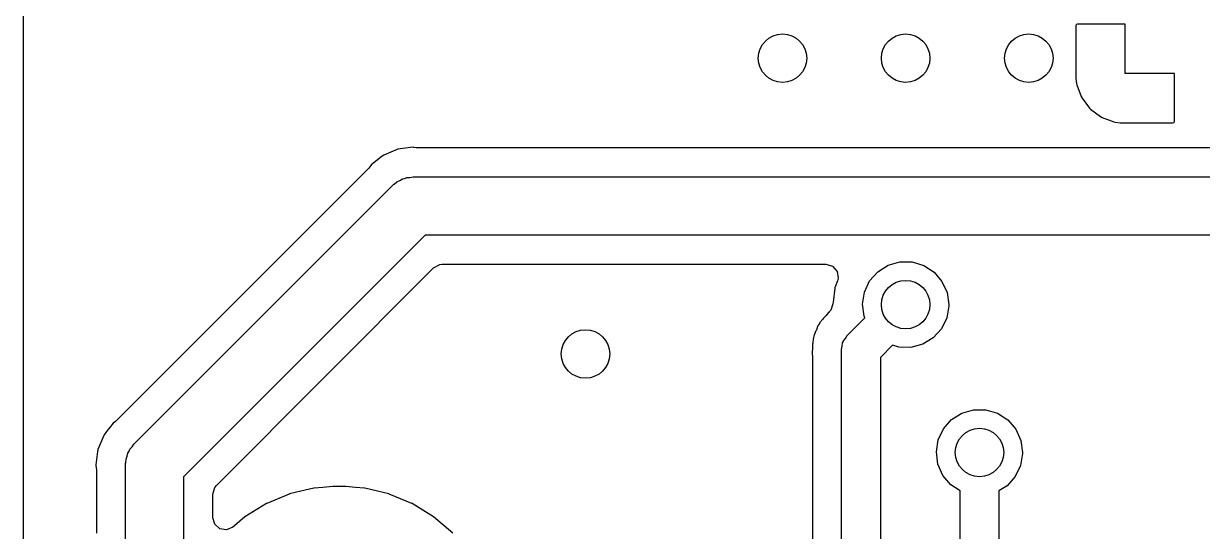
# Model space of a CAD drawing. Extents: x 0.02 to 3.18, y 0.02 to 2.78.
# Drawn here: x 0.0218 to 0.5005, y 1.998 to 2.204 of the extents above; entities that cross this region are included whole.
import ezdxf

# ---------------------------------------------------------------- set-up
doc = ezdxf.new("R2010")
doc.units = 0
doc.header["$MEASUREMENT"] = 0
doc.layers.add('BLACK', color=7, linetype='CONTINUOUS')

msp = doc.modelspace()

# ---------------------------------------------------------------- linework, layer by layer
at = {"layer": 'BLACK', "linetype": 'CONTINUOUS'}
for p, q in [((0.021811, 0.026772), (0.021811, 2.77323)), ((0.4492, 2.20355), (0.449134, 2.20325)), ((0.449134, 2.20325), (0.449134, 2.18202)), ((0.449247, 2.2036), (0.4492, 2.20355)), ((0.449847, 2.20378), (0.449247, 2.2036)), ((0.469134, 2.20378), (0.449847, 2.20378)), ((0.469134, 2.18378), (0.469134, 2.20378)), ((0.489134, 2.18378), (0.469134, 2.18378)), ((0.489134, 2.16431), (0.489134, 2.18378)), ((0.449134, 2.18202), (0.449148, 2.18175)), ((0.449148, 2.18175), (0.449366, 2.17975)), ((0.449366, 2.17975), (0.449509, 2.17915)), ((0.449509, 2.17915), (0.451286, 2.17441)), ((0.451286, 2.17441), (0.451623, 2.17379)), ((0.451623, 2.17379), (0.454634, 2.16977)), ((0.454634, 2.16977), (0.455129, 2.16928)), ((0.455129, 2.16928), (0.459148, 2.16627)), ((0.459148, 2.16627), (0.459762, 2.16593)), ((0.459762, 2.16593), (0.464504, 2.16415)), ((0.464504, 2.16415), (0.465104, 2.16401)), ((0.465104, 2.16401), (0.467107, 2.16379)), ((0.467107, 2.16379), (0.467375, 2.16378)), ((0.467375, 2.16378), (0.488421, 2.16378)), ((0.488421, 2.16378), (0.489021, 2.16396)), ((0.489021, 2.16396), (0.489068, 2.16401)), ((0.489068, 2.16401), (0.489134, 2.16431)), ((0.167458, 2.15018), (0.163473, 2.14712)), ((0.168077, 2.15065), (0.167458, 2.15018)), ((0.173828, 2.15303), (0.168077, 2.15065)), ((0.18, 2.15385), (0.173828, 2.15303)), ((0.180322, 2.1538), (0.18, 2.15385)), ((0.181228, 2.15368), (0.180322, 2.1538)), ((0.181875, 2.15364), (0.181228, 2.15368)), ((0.518153, 2.15364), (0.181875, 2.15364)), ((0.161957, 2.14539), (0.059609, 2.04304)), ((0.162385, 2.14588), (0.161957, 2.14539)), ((0.163139, 2.14686), (0.162385, 2.14588)), ((0.163473, 2.14712), (0.163139, 2.14686)), ((0.17343, 2.13981), (0.174633, 2.14033)), ((0.174633, 2.14033), (0.175748, 2.14102)), ((0.175748, 2.14102), (0.176604, 2.14118)), ((0.176604, 2.14118), (0.177403, 2.14152)), ((0.177403, 2.14152), (0.178712, 2.14157)), ((0.178712, 2.14157), (0.18, 2.14181)), ((0.18, 2.14181), (0.525108, 2.14181)), ((0.066648, 2.03335), (0.171648, 2.13835)), ((0.171648, 2.13835), (0.171956, 2.1386)), ((0.171956, 2.1386), (0.172066, 2.13875)), ((0.172066, 2.13875), (0.172333, 2.13891)), ((0.172333, 2.13891), (0.17343, 2.13981)), ((0.184892, 2.11819), (0.086811, 2.02011)), ((0.53, 2.11819), (0.184892, 2.11819)), ((0.190793, 2.10624), (0.191847, 2.10636)), ((0.191847, 2.10636), (0.347634, 2.10636)), ((0.347634, 2.10636), (0.350316, 2.10557)), ((0.372846, 2.10599), (0.377622, 2.10736)), ((0.377622, 2.10736), (0.38259, 2.10733)), ((0.38259, 2.10733), (0.387349, 2.1059)), ((0.100095, 2.01666), (0.18834, 2.10491)), ((0.18834, 2.10491), (0.190793, 2.10624)), ((0.350316, 2.10557), (0.352146, 2.10346)), ((0.352146, 2.10346), (0.352544, 2.10069)), ((0.365357, 2.09962), (0.368645, 2.10334)), ((0.368645, 2.10334), (0.372846, 2.10599)), ((0.387349, 2.1059), (0.391517, 2.1032)), ((0.391517, 2.1032), (0.394759, 2.09944)), ((0.351292, 2.09695), (0.351257, 2.09667)), ((0.351388, 2.09721), (0.351292, 2.09695)), ((0.352295, 2.0997), (0.351388, 2.09721)), ((0.352544, 2.10069), (0.352295, 2.0997)), ((0.363246, 2.09512), (0.365357, 2.09962)), ((0.394759, 2.09944), (0.396815, 2.09492)), ((0.351257, 2.09667), (0.350535, 2.09096)), ((0.351257, 2.09667), (0.351257, 2.09667)), ((0.362482, 2.09021), (0.363246, 2.09512)), ((0.396815, 2.09492), (0.39752, 2.09)), ((0.349674, 2.08782), (0.348972, 2.08703)), ((0.350469, 2.09039), (0.349674, 2.08782)), ((0.350535, 2.09096), (0.350467, 2.09041)), ((0.350467, 2.09041), (0.350469, 2.09039)), ((0.363126, 2.08529), (0.362482, 2.09021)), ((0.397514, 2.08957), (0.39669, 2.08467)), ((0.39752, 2.09), (0.397514, 2.08957)), ((0.345062, 2.08246), (0.34498, 2.08234)), ((0.345212, 2.08278), (0.345062, 2.08246)), ((0.346424, 2.08415), (0.345212, 2.08278)), ((0.346675, 2.08446), (0.346424, 2.08415)), ((0.346811, 2.08464), (0.346675, 2.08446)), ((0.346917, 2.08478), (0.346811, 2.08464)), ((0.346811, 2.08464), (0.346811, 2.08464)), ((0.347358, 2.08522), (0.346917, 2.08478)), ((0.347569, 2.08545), (0.347358, 2.08522)), ((0.348714, 2.08675), (0.347569, 2.08545)), ((0.348948, 2.08701), (0.348714, 2.08675)), ((0.348714, 2.08675), (0.348714, 2.08675)), ((0.348972, 2.08703), (0.348948, 2.08701)), ((0.356283, 2.07742), (0.36344, 2.08458)), ((0.36344, 2.08458), (0.363126, 2.08529)), ((0.39669, 2.08467), (0.394524, 2.0802)), ((0.342813, 2.07767), (0.342758, 2.07732)), ((0.342963, 2.07799), (0.342813, 2.07767)), ((0.343591, 2.07933), (0.342963, 2.07799)), ((0.342963, 2.07799), (0.342963, 2.07799)), ((0.343746, 2.0797), (0.343591, 2.07933)), ((0.344265, 2.08108), (0.343746, 2.0797)), ((0.344389, 2.08141), (0.344265, 2.08108)), ((0.344265, 2.08108), (0.344265, 2.08108)), ((0.344601, 2.08169), (0.344389, 2.08141)), ((0.344672, 2.08182), (0.344601, 2.08169)), ((0.34498, 2.08234), (0.344672, 2.08182)), ((0.394524, 2.0802), (0.391191, 2.07652)), ((0.342226, 2.0739), (0.342146, 2.07339)), ((0.342146, 2.07339), (0.342146, 2.07279)), ((0.342272, 2.0743), (0.342226, 2.0739)), ((0.342407, 2.07613), (0.342272, 2.0743)), ((0.342532, 2.07646), (0.342407, 2.07613)), ((0.342564, 2.0766), (0.342532, 2.07646)), ((0.342715, 2.07718), (0.342564, 2.0766)), ((0.342758, 2.07732), (0.342715, 2.07718)), ((0.353976, 2.07186), (0.354271, 2.07315)), ((0.354271, 2.07315), (0.354419, 2.07445)), ((0.354419, 2.07445), (0.35466, 2.07484)), ((0.35466, 2.07484), (0.354761, 2.07528)), ((0.354761, 2.07528), (0.355583, 2.0763)), ((0.355583, 2.0763), (0.356283, 2.07742)), ((0.374641, 2.0735), (0.369724, 2.06859)), ((0.377199, 2.07271), (0.374641, 2.0735)), ((0.386958, 2.07392), (0.382165, 2.07261)), ((0.391191, 2.07652), (0.386958, 2.07392)), ((0.342132, 2.07242), (0.341989, 2.0705)), ((0.341989, 2.0705), (0.342063, 2.07015)), ((0.342063, 2.07015), (0.342087, 2.0698)), ((0.342087, 2.0698), (0.342087, 2.0698)), ((0.342087, 2.0698), (0.342146, 2.06924)), ((0.342146, 2.07279), (0.342132, 2.07242)), ((0.342146, 2.06924), (0.342146, 1.99146)), ((0.353976, 1.97874), (0.353976, 2.07186)), ((0.369724, 2.06859), (0.369724, 1.97874)), ((0.382165, 2.07261), (0.377199, 2.07271)), ((0.398645, 2.04334), (0.402846, 2.04599)), ((0.402846, 2.04599), (0.407622, 2.04736)), ((0.407622, 2.04736), (0.41259, 2.04733)), ((0.41259, 2.04733), (0.417349, 2.0459)), ((0.417349, 2.0459), (0.421517, 2.0432)), ((0.056761, 2.04007), (0.055547, 2.03848)), ((0.058139, 2.04186), (0.056761, 2.04007)), ((0.059121, 2.04262), (0.058139, 2.04186)), ((0.059609, 2.04304), (0.059121, 2.04262)), ((0.393246, 2.03512), (0.395357, 2.03962)), ((0.395357, 2.03962), (0.398645, 2.04334)), ((0.421517, 2.0432), (0.424759, 2.03944)), ((0.424759, 2.03944), (0.426815, 2.03492)), ((0.054349, 2.03692), (0.051967, 2.03117)), ((0.054594, 2.03724), (0.054349, 2.03692)), ((0.055547, 2.03848), (0.054594, 2.03724)), ((0.055547, 2.03848), (0.055547, 2.03848)), ((0.392482, 2.03021), (0.393246, 2.03512)), ((0.426815, 2.03492), (0.42752, 2.03)), ((0.051865, 2.0304), (0.051154, 2.025)), ((0.051924, 2.03085), (0.051865, 2.0304)), ((0.051967, 2.03117), (0.051924, 2.03085)), ((0.063899, 2.02851), (0.064202, 2.02979)), ((0.064202, 2.02979), (0.064694, 2.0305)), ((0.064694, 2.0305), (0.065017, 2.03131)), ((0.065017, 2.03131), (0.065907, 2.03227)), ((0.065907, 2.03227), (0.066648, 2.03335)), ((0.393126, 2.02529), (0.392482, 2.03021)), ((0.42752, 2.03), (0.427514, 2.02957)), ((0.051154, 2.025), (0.051197, 2.02468)), ((0.063189, 2.025), (0.063228, 2.0254)), ((0.063189, 1.98071), (0.063189, 2.025)), ((0.063203, 2.02558), (0.063275, 2.02588)), ((0.063228, 2.0254), (0.063203, 2.02558)), ((0.063275, 2.02588), (0.063414, 2.02729)), ((0.063414, 2.02729), (0.063899, 2.02851)), ((0.395126, 2.02074), (0.393126, 2.02529)), ((0.427514, 2.02957), (0.42669, 2.02467)), ((0.051197, 2.02468), (0.051316, 2.02377)), ((0.051316, 2.02377), (0.051358, 2.02313)), ((0.051358, 2.02313), (0.051358, 1.99725)), ((0.398323, 2.01694), (0.395126, 2.02074)), ((0.424524, 2.0202), (0.421191, 2.01652)), ((0.42669, 2.02467), (0.424524, 2.0202)), ((0.086811, 2.02011), (0.086811, 1.98071)), ((0.098642, 2.01315), (0.099429, 2.01583)), ((0.099429, 2.01583), (0.100095, 2.01666)), ((0.139614, 2.01551), (0.134451, 2.01427)), ((0.139803, 2.01556), (0.139614, 2.01551)), ((0.139614, 2.01551), (0.139614, 2.01551)), ((0.143354, 2.01584), (0.139803, 2.01556)), ((0.14735, 2.01615), (0.143354, 2.01584)), ((0.147447, 2.01616), (0.14735, 2.01615)), ((0.14735, 2.01615), (0.14735, 2.01615)), ((0.152553, 2.01616), (0.147447, 2.01616)), ((0.15265, 2.01615), (0.152553, 2.01616)), ((0.156646, 2.01584), (0.15265, 2.01615)), ((0.15265, 2.01615), (0.15265, 2.01615)), ((0.160197, 2.01556), (0.156646, 2.01584)), ((0.160386, 2.01551), (0.160197, 2.01556)), ((0.165549, 2.01427), (0.160386, 2.01551)), ((0.160386, 2.01551), (0.160386, 2.01551)), ((0.402126, 2.01441), (0.398323, 2.01694)), ((0.421191, 2.01652), (0.417874, 2.01448)), ((0.098642, 2.00353), (0.098642, 2.01315)), ((0.129678, 2.0131), (0.120588, 2.00933)), ((0.129858, 2.01317), (0.129678, 2.0131)), ((0.129678, 2.0131), (0.129678, 2.0131)), ((0.134451, 2.01427), (0.129858, 2.01317)), ((0.170142, 2.01317), (0.165549, 2.01427)), ((0.170322, 2.0131), (0.170142, 2.01317)), ((0.179412, 2.00933), (0.170322, 2.0131)), ((0.170322, 2.0131), (0.170322, 2.0131)), ((0.402126, 1.84511), (0.402126, 2.01441)), ((0.417874, 2.01448), (0.417874, 1.84184)), ((0.120408, 2.00926), (0.111687, 2.00391)), ((0.120588, 2.00933), (0.120408, 2.00926)), ((0.120588, 2.00933), (0.120588, 2.00933)), ((0.179592, 2.00926), (0.179412, 2.00933)), ((0.179412, 2.00933), (0.179412, 2.00933)), ((0.188313, 2.00391), (0.179592, 2.00926)), ((0.09941, 2.00088), (0.098642, 2.00353)), ((0.111687, 2.00391), (0.10755, 2.00038)), ((0.19609, 1.99727), (0.188313, 2.00391)), ((0.101509, 1.99903), (0.09941, 2.00088)), ((0.104273, 1.99862), (0.101509, 1.99903)), ((0.106824, 1.99976), (0.104273, 1.99862)), ((0.10755, 2.00038), (0.106824, 1.99976))]:
    msp.add_line(p, q, dxfattribs=at)
at = {"layer": 'BLACK'}
for centre in [(0.33, 2.19), (0.38, 2.19), (0.43, 2.19), (0.38, 2.09), (0.25, 2.07), (0.41, 2.03)]:
    msp.add_circle(centre, 0.009843, dxfattribs=at)

doc.saveas('drawing.dxf')
